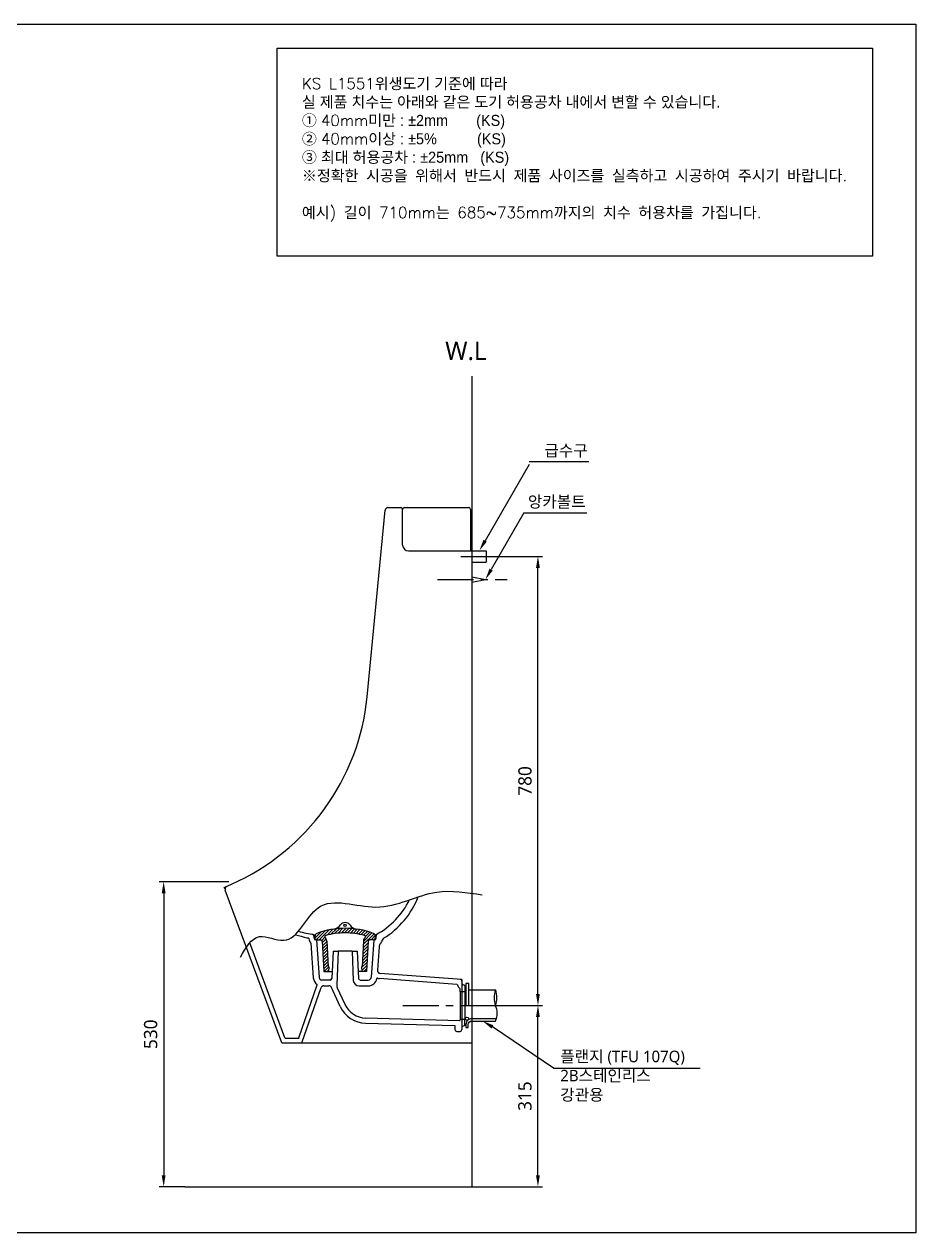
# Model space of a CAD drawing. Extents: x 7744 to 10844, y 0 to 2100.
# Drawn here: x 9294 to 10844, y 0 to 2100 of the extents above; entities that cross this region are included whole.
import ezdxf

# ---------------------------------------------------------------- set-up
doc = ezdxf.new("R2010")
doc.units = 0
doc.header["$LTSCALE"] = 50
doc.header["$MEASUREMENT"] = 0
doc.linetypes.add('CENTER', pattern=[2, 1.25, -0.25, 0.25, -0.25])
doc.linetypes.add('HIDDEN', pattern=[0.375, 0.25, -0.125])
doc.layers.get('0').update_dxf_attribs({"linetype": 'CONTINUOUS'})
doc.layers.get('DEFPOINTS').update_dxf_attribs({"linetype": 'CONTINUOUS'})
for name, color, linetype in [('1', 1, 'CONTINUOUS'), ('2', 2, 'CONTINUOUS'), ('3', 3, 'CONTINUOUS'), ('5', 5, 'CONTINUOUS'), ('CENTER', 2, 'CENTER')]:
    doc.layers.add(name, color=color, linetype=linetype)
doc.styles.add('ROMANS', font='romans')
doc.styles.get("Standard").update_dxf_attribs({"font": 'NanumGothic.ttf'})
doc.dimstyles.get("Standard").update_dxf_attribs({"dimtxt": 0.18, "dimasz": 0.18, "dimexe": 0.18, "dimexo": 0.0625, "dimgap": 0.09, "dimtad": 0, "dimtih": 1, "dimtoh": 1, "dimdec": 4, "dimzin": 0, "dimdsep": 46, "dimtxsty": 'Standard', "dimcen": 0.09, "dimadec": 0, "dimazin": 0, "dimtfac": 1, "dimtdec": 4, "dimtofl": 0, "dimtmove": 0, "dimatfit": 3, "dimfxl": 0, "dimtolj": 1, "dimtzin": 0, "dimarcsym": 0})

# ---------------------------------------------------------------- blocks, each defined once
blk = doc.blocks.new('*D16')
at = {"layer": '3', "color": 3, "lineweight": -2}
for p, q in [((9650.1, 610), (9528.8, 610)), ((9536.8, 590), (9536.8, 100)), ((9573.6, 80), (9528.8, 80))]:
    blk.add_line(p, q, dxfattribs=at)
at = {"layer": '3', "color": 3}
for points in [[(9533.4, 590), (9540.1, 590), (9536.8, 610)], [(9533.4, 100), (9540.1, 100), (9536.8, 80)]]:
    blk.add_solid(points, dxfattribs=at)
at = {"layer": 'DEFPOINTS', "color": 0}
for p in [(9650.1, 610), (9536.8, 80), (9573.6, 80)]:
    blk.add_point(p, dxfattribs=at)
at = {"layer": '3', "color": 2, "insert": (9514.2, 345), "char_height": 23, "attachment_point": 5, "rotation": 90}
blk.add_mtext('\\A1;530', dxfattribs=at)
blk = doc.blocks.new('*D26')
at = {"color": 3, "lineweight": -2}
for p, q in [((10072.2, 395), (10195.4, 395)), ((10187.4, 100), (10187.4, 375)), ((10072.2, 80), (10195.4, 80))]:
    blk.add_line(p, q, dxfattribs=at)
at = {"color": 3}
for points in [[(10184, 375), (10190.7, 375), (10187.4, 395)], [(10184, 100), (10190.7, 100), (10187.4, 80)]]:
    blk.add_solid(points, dxfattribs=at)
at = {"layer": 'DEFPOINTS', "color": 0}
for p in [(10072.2, 395), (10187.4, 395), (10072.2, 80)]:
    blk.add_point(p, dxfattribs=at)
at = {"color": 2, "insert": (10164.8, 237.5), "char_height": 23, "attachment_point": 5, "rotation": 90}
blk.add_mtext('\\A1;315', dxfattribs=at)
blk = doc.blocks.new('*D27')
at = {"color": 3, "lineweight": -2}
for p, q in [((10097.2, 1175.2), (10195.4, 1175.2)), ((10187.4, 415), (10187.4, 1155.2)), ((10072.2, 395), (10195.4, 395))]:
    blk.add_line(p, q, dxfattribs=at)
at = {"color": 3}
for points in [[(10184, 1155.2), (10190.7, 1155.2), (10187.4, 1175.2)], [(10184, 415), (10190.7, 415), (10187.4, 395)]]:
    blk.add_solid(points, dxfattribs=at)
at = {"layer": 'DEFPOINTS', "color": 0}
for p in [(10097.2, 1175.2), (10187.4, 1175.2), (10072.2, 395)]:
    blk.add_point(p, dxfattribs=at)
at = {"color": 2, "insert": (10164.9, 785.1), "char_height": 23, "attachment_point": 5, "rotation": 90}
blk.add_mtext('\\A1;780', dxfattribs=at)

msp = doc.modelspace()

# ---------------------------------------------------------------- hatches: boundary and pattern name
at = {"layer": '3'}
h = msp.add_hatch(dxfattribs=at)
h.set_pattern_fill('ANSI31', color=3, scale=30)
h.set_pattern_definition([(45, (-72029.1726, 32815.6174), (-2.65165043, 2.65165043), [])])
h.paths.add_polyline_path([(9852.2, 529.1, 0.09013), (9802.9, 520.2, 0.31242), (9799.7, 515.5), (9799.7, 511.9, 0.414214), (9802.7, 508.9), (9809.4, 508.9, -0.39828), (9812.4, 506.1), (9815.2, 454.1), (9823.2, 454.1), (9823.6, 462.1), (9822.8, 462.1), (9820.3, 506.5, 0.175822), (9817.4, 513.4, -0.566716), (9818.4, 516.7, -0.064923), (9852.2, 521.1)])
h.paths.add_polyline_path([(9852.2, 529.1), (9852.2, 521.1, -0.064923), (9886.1, 516.7, -0.566716), (9887, 513.4, 0.175822), (9884.1, 506.5), (9881.6, 462.1), (9880.8, 462.1), (9881.2, 454.1), (9889.2, 454.1), (9892, 506.1, -0.39828), (9895, 508.9), (9901.7, 508.9, 0.414214), (9904.7, 511.9), (9904.7, 515.5, 0.31242), (9901.5, 520.2, 0.09013)])

# ---------------------------------------------------------------- linework, layer by layer
at = {"color": 7}
for p, q in [((9952.2, 1195), (9952.2, 1257)), ((9962.2, 1185), (10072.2, 1185)), ((10097.2, 1185.2), (10097.2, 1165.2))]:
    msp.add_line(p, q, dxfattribs=at)
at = {"color": 7, "linetype": 'ByBlock'}
for p, q in [((10072.2, 1185.2), (10097.2, 1185.2)), ((10072.2, 1165.2), (10097.2, 1165.2))]:
    msp.add_line(p, q, dxfattribs=at)
at = {"color": 7, "linetype": 'CENTER', "ltscale": 2}
msp.add_line((10053.5, 1175.2), (10103.8, 1175.2), dxfattribs=at)
for p in [(10072.2, 1139.7), (10072.2, 1130.4)]:
    msp.add_line(p, (10096.1, 1135))
at = {"color": 3}
for p, q in [((9798.2, 511.9), (9798.2, 518.3)), ((9802.2, 508.9), (9806.9, 443.8)), ((9902.1, 508.9), (9897.5, 443.8)), ((9906.2, 511.9), (9906.2, 518.3)), ((9747.5, 338.7), (9686.3, 503.9)), ((9792.6, 503.2), (9796.9, 443.1)), ((9831.2, 489.1), (9829, 442)), ((9831.2, 489.1), (9840.2, 489.1)), ((9840.2, 489.1), (9837.6, 430.7)), ((9864.2, 489.1), (9840.2, 489.1)), ((9864.2, 489.1), (9873.2, 489.1)), ((9864.2, 489.1), (9866.4, 438.7)), ((9873.2, 489.1), (9875.4, 442)), ((9911.3, 496.8), (9908.4, 456.2)), ((9772, 338.7), (9803.8, 430.6)), ((9777.2, 330), (9810.6, 426)), ((9826, 439.1), (9811.9, 439.1)), ((9815.3, 429.1), (9824, 429.1)), ((9843.8, 393.3), (9828.5, 426.2)), ((9852, 397), (9838.5, 426.1)), ((9876.4, 429.1), (9892.5, 429.1)), ((9878.4, 439.1), (9892.5, 439.1)), ((10052.2, 419), (10052.2, 424.2)), ((10055.2, 440), (10052.4, 440.2)), ((10055.2, 440), (10055.2, 437.3)), ((10055.2, 437.3), (10055.2, 433.7)), ((10055.2, 433.7), (10055.2, 356.7)), ((10057.4, 430.8), (10055.2, 431.3)), ((10059.1, 430.3), (10057.4, 430.8)), ((10060.2, 430), (10059.1, 430.3)), ((10060.2, 430), (10060.2, 428.9)), ((10060.2, 428.9), (10060.2, 419)), ((10067.2, 422), (10113.7, 422)), ((10052.2, 419), (10052.2, 371)), ((10060.2, 419), (10052.2, 419)), ((10060.2, 419), (10060.2, 371)), ((9887.8, 364.3), (10043.2, 360)), ((9888.1, 373.3), (10051.3, 368.8)), ((10043.2, 360), (10043.2, 353)), ((10052.2, 371), (10060.2, 371)), ((10057.4, 359.3), (10055.2, 358.7)), ((10059.1, 359.7), (10057.4, 359.3)), ((10060.2, 360), (10059.1, 359.7)), ((10060.2, 361.2), (10060.2, 371)), ((10060.2, 360), (10060.2, 361.2)), ((9748.5, 338), (9771.1, 338)), ((10046.2, 350), (10052.2, 350)), ((10055.2, 356.7), (10055.2, 353))]:
    msp.add_line(p, q, dxfattribs=at)
at = {"color": 3, "linetype": 'HIDDEN', "lineweight": 0}
for p, q in [((9802.2, 508.9), (9801.2, 508.9)), ((9902.2, 508.9), (9903.2, 508.9))]:
    msp.add_line(p, q, dxfattribs=at)
at = {"color": 3, "ltscale": 0.5}
for p, q in [((10046.6, 431.7), (9912, 441.9)), ((10055.2, 440), (9912.8, 450.8))]:
    msp.add_line(p, q, dxfattribs=at)
at = {"color": 2, "linetype": 'CENTER'}
msp.add_line((9952.4, 395), (10088.6, 395), dxfattribs=at)
at = {"color": 3}
msp.add_lwpolyline([(10067.2, 395), (10067.2, 433), (10062.2, 433), (10062.2, 395)], dxfattribs=at)
msp.add_lwpolyline([(10114.8, 372), (10072.2, 372, 0.414214), (10062.2, 362), (10062.2, 357), (10066.2, 357), (10066.2, 362, -0.414214), (10072.2, 368), (10113.7, 368)], format="xyb", dxfattribs=at)
msp.add_circle((10064, 371.9), 2.85, dxfattribs=at)
at = {"color": 7}
for centre, radius, start, end in [((9949.2, 1257), 3, 0, 90), ((9955.2, 1257), 3, 90, 180), ((9962.2, 1195), 10, 180, 270)]:
    msp.add_arc(centre, radius, start, end, dxfattribs=at)
at = {"color": 3}
for centre, radius, start, end in [((9840.6, 639.5), 137.8, 298.4239, 333.7474), ((9840.7, 638.2), 148.8, 301.7768, 338.4747), ((9829.9, 736.1), 220.1, 254.4656, 261.7221), ((9788.2, 511.2), 1, 3.1122, 77.5253), ((9801.2, 511.9), 12, 183.1122, 222.6721), ((9793.2, 514.2), 5, 360, 78.1092), ((9801.2, 511.9), 3, 180, 270), ((9903.2, 511.9), 3, 270, 0), ((9911.2, 515.3), 5, 119.6259, 180), ((9903.2, 511.9), 14, 319.0331, 346.5001), ((9921.7, 507.5), 5, 121.7768, 166.5001), ((9791.6, 503.1), 1, 3.764, 42.6721), ((9921.3, 496.2), 10, 139.0331, 176.236), ((9811.9, 444.1), 15, 183.764, 235.5129), ((9811.9, 444.1), 5, 183.764, 270), ((9826, 442.1), 3, 270, 357.5785), ((9892.5, 444.1), 5, 270, 356.236), ((9892.5, 444.1), 15, 270, 351.2776), ((9908.3, 441.7), 1, 70.2165, 171.2776), ((9913.4, 455.8), 5, 175.8866, 263.4982), ((9913.4, 455.8), 14, 250.2165, 264.369), ((9802.8, 430.9), 1, 340.9589, 55.5129), ((9815.3, 424.1), 5, 90, 158.1733), ((9824, 424.1), 5, 24.8162, 90), ((9847.6, 430.3), 10, 177.4604, 204.8162), ((9876.4, 439.1), 10, 182.5396, 270), ((10046.5, 430.7), 1, 13.2217, 85.6621), ((10058.2, 433.4), 11, 193.2217, 236.9443), ((10052.2, 437.3), 3, 0, 85.6854), ((10058.2, 433.7), 3, 180, 255.4258), ((10058.7, 428.9), 1.5, 0, 75.4258), ((10148.9, 408.5), 37.7, 159.017, 200.983), ((10078.5, 408.5), 37.7, 339.017, 20.983), ((10081.7, 381.5), 34.7, 337.1263, 22.8737), ((10051.3, 369.8), 1, 268.445, 7.7633), ((10060.2, 371), 8, 180, 187.7633), ((10058.2, 356.4), 3, 104.5742, 180), ((10058.7, 361.2), 1.5, 284.5742, 0), ((9748.5, 339), 1, 200.3231, 270), ((9771.1, 339), 1, 270, 338.1733), ((10046.2, 353), 3, 180, 270), ((10052.2, 353), 3, 270, 0)]:
    msp.add_arc(centre, radius, start, end, dxfattribs=at)
at = {"color": 3, "lineweight": 0}
msp.add_arc((9878.4, 442.1), 3, 182.4215, 270, dxfattribs=at)
at = {"color": 3, "ltscale": 0.5}
for radius in [50, 41]:
    msp.add_arc((9889.2, 414.2), radius, 204.8162, 268.445, dxfattribs=at)
at = {"color": 3}
msp.add_spline([(9670.6, 479), (9703.1, 514.7), (9745.5, 508.2), (9805.7, 565.1), (9905.7, 566), (10011.5, 592), (10090.4, 587.1)], degree=3, dxfattribs=at)
at = {"color": 3, "linetype": 'Continuous'}
msp.add_open_spline([(9765.3, 518.1), (9765.5, 518), (9765.8, 517.9), (9772.7, 515.9), (9779.2, 514.3), (9786.7, 512.6), (9787.6, 512.4), (9788.4, 512.2)], degree=3, knots=[0.7238573, 0.7238573, 0.7238573, 0.7238573, 0.728612, 0.728612, 0.8384029, 0.8384029, 0.8528683, 0.8528683, 0.8528683, 0.8528683], dxfattribs=at)
at = {"layer": '1', "color": 3}
for p, q in [((10172.1, 1334.9), (10095.6, 1202.5)), ((10172.1, 1339.9), (10275.8, 1339.9)), ((10163, 1251), (10106.1, 1152.4)), ((10163, 1251), (10272.2, 1251)), ((10214.4, 286.1), (10108.3, 357.8)), ((10214.4, 286.1), (10469.2, 286.1))]:
    msp.add_line(p, q, dxfattribs=at)
for points in [[(10092.7, 1204.2), (10098.5, 1200.8), (10085.6, 1185.2)], [(10103.2, 1154), (10108.9, 1150.7), (10096.1, 1135)], [(10106.6, 354.9), (10110, 360.6), (10091.1, 368)]]:
    msp.add_solid(points, dxfattribs=at)
at = {"layer": '3', "color": 1}
for p in [(10072.2, 1488.2), (9573.6, 80)]:
    msp.add_line(p, (10072.2, 80), dxfattribs=at)
at = {"layer": '3', "color": 7}
for p, q in [((9926.7, 1260), (9949.2, 1260)), ((9955.2, 1260), (10067.2, 1260)), ((9890.5, 931.1), (9921.7, 1255.5)), ((10070.2, 1257), (10070.2, 1185)), ((10072.2, 1170), (10072.2, 330)), ((9642.2, 600), (9644.4, 601)), ((9643, 597.8), (9642.2, 600)), ((9742.2, 330), (9643.8, 595.6)), ((9655, 605.7), (9646.5, 601.9)), ((9742.2, 330), (10072.2, 330))]:
    msp.add_line(p, q, dxfattribs=at)
at = {"layer": '3', "color": 3}
for p, q in [((9799.7, 515.5), (9799.7, 511.9)), ((9802.7, 508.9), (9809.4, 508.9)), ((9812.4, 506.1), (9815.2, 454.1)), ((9820.3, 506.5), (9822.8, 462.1)), ((9884.1, 506.5), (9881.6, 462.1)), ((9892, 506.1), (9889.2, 454.1)), ((9901.7, 508.9), (9895, 508.9)), ((9904.7, 515.5), (9904.7, 511.9)), ((9822.8, 462.1), (9823.6, 462.1)), ((9823.6, 462.1), (9823.2, 454.1)), ((9880.8, 462.1), (9881.2, 454.1)), ((9881.6, 462.1), (9880.8, 462.1)), ((9815.2, 454.1), (9823.2, 454.1)), ((9823.2, 454.1), (9829.6, 454.1)), ((9881.2, 454.1), (9874.8, 454.1)), ((9889.2, 454.1), (9881.2, 454.1))]:
    msp.add_line(p, q, dxfattribs=at)
at = {"layer": '3'}
msp.add_lwpolyline([(9733.9, 2058.6), (10769, 2058.6), (10769, 1697.1), (9733.9, 1697.1)], close=True, dxfattribs=at)
at = {"layer": '3', "color": 3}
msp.add_circle((9852.2, 534.1), 2, dxfattribs=at)
at = {"layer": '3', "color": 7}
for centre, radius, start, end in [((9926.7, 1255), 5, 90, 174.2374), ((10067.2, 1257), 3, 0, 90), ((9492.5, 971.3), 400, 293.9625, 354.2374), ((9648.5, 597.4), 5, 113.9625, 200.3231)]:
    msp.add_arc(centre, radius, start, end, dxfattribs=at)
at = {"layer": '3', "color": 3}
for centre, radius, start, end in [((9852.2, 389.1), 140, 90, 110.6006), ((9828.4, 547.3), 20, 278.5682, 322.6168), ((9852.2, 529.1), 10, 37.3832, 142.6168), ((9852.2, 389.1), 140, 69.3994, 90), ((9876, 547.3), 20, 217.3832, 261.4318), ((9804.7, 515.5), 5, 110.6006, 180), ((9802.7, 511.9), 3, 180, 270), ((9809.4, 505.9), 3, 3.1344, 90), ((9818.9, 514.8), 2, 104.8584, 223.0221), ((9809.4, 505.9), 11, 3.1344, 43.0221), ((9852.2, 389.1), 132, 90, 104.8584), ((9852.2, 389.1), 132, 75.1416, 90), ((9895, 505.9), 11, 136.9779, 176.8656), ((9885.5, 514.8), 2, 316.9779, 75.1416), ((9895, 505.9), 3, 90, 176.8656), ((9899.7, 515.5), 5, 0, 69.3994), ((9901.7, 511.9), 3, 270, 0)]:
    msp.add_arc(centre, radius, start, end, dxfattribs=at)
at = {"layer": '5'}
msp.add_lwpolyline([(7744.3, 2100), (10844.3, 2100), (10844.3, 0), (7744.3, 0)], close=True, dxfattribs=at)
at = {"layer": 'CENTER', "color": 2, "linetype": 'CENTER'}
msp.add_line((10013, 1135), (10133.9, 1135), dxfattribs=at)

# ---------------------------------------------------------------- texts
at = {"color": 2, "insert": (10026.2, 1548.5), "char_height": 32, "attachment_point": 1}
msp.add_mtext_dynamic_manual_height_columns('W.L', width=165.581, gutter_width=160, heights=[0], dxfattribs=at)
at = {"layer": '1', "color": 2, "char_height": 20}
for s, insert, attachment_point in [('급수구', (10273.9, 1369.2), 3), ('앙카볼트', (10270.3, 1280.3), 3), ('플랜지 (TFU 107Q)\\P2B스테인리스\\P강관용', (10226.2, 316.5), 1)]:
    msp.add_mtext(s, dxfattribs=dict(at, insert=insert, attachment_point=attachment_point))
at = {"layer": '2', "insert": (9777, 1881.6), "char_height": 19.2, "attachment_point": 4, "style": 'ROMANS'}
msp.add_mtext('{\\Fromans|c129;KS L1551\\fGulim|b0|i0|c129|p50;위생도기 기준에 따라 \\P실 제품 치수는 아래와 같은 도기 허용공차 내에서 변할 수 있습니다. \\Fromans|c129;\\P\\fGulim|b0|i0|c129|p50;① \\Fromans|c129;40mm\\fGulim|b0|i0|c129|p50;미만 : ±2mm       (KS)\\Fromans|c129; \\P\\fGulim|b0|i0|c129|p50;② \\Fromans|c129;40mm\\fGulim|b0|i0|c129|p50;이상 : ±5%          (KS)\\Fromans|c129;\\P\\fGulim|b0|i0|c129|p50;③ 최대 허용공차 : ±25mm   (KS)}\\P※정확한 시공을 위해서 반드시 제품 사이즈를 실측하고 시공하여 주시기 바랍니다.\\P\\P예시) 길이 710mm는 685~735mm까지의 치수 허용차를 가집니다.', dxfattribs=at)

# ---------------------------------------------------------------- dimensions: what is measured, and where the dimension line sits
for base, p1, p2, picture, middle in [((10187.4, 1175.2), (10072.2, 395), (10097.2, 1175.2), '*D27', (10164.9, 785.1)), ((10187.4, 395), (10072.2, 80), (10072.2, 395), '*D26', (10164.8, 237.5))]:
    dim = msp.add_linear_dim(base=base, p1=p1, p2=p2, angle=90, dimstyle='Standard', override={"dimtxt": 23, "dimasz": 20, "dimexe": 8, "dimexo": 0, "dimgap": 10, "dimtad": 1, "dimtih": 0, "dimdec": 0, "dimzin": 8, "dimcen": 0.9, "dimclrd": 3, "dimclre": 3, "dimclrt": 2, "dimtdec": 0, "dimtix": 1, "dimtofl": 1, "dimarcsym": 1})
    dim.commit()
    dim.dimension.update_dxf_attribs({"geometry": picture, "text_midpoint": middle})
at = {"layer": '3'}
dim = msp.add_linear_dim(base=(9536.8, 80), p1=(9650.1, 610), p2=(9573.6, 80), angle=90, dimstyle='Standard', override={"dimtxt": 23, "dimasz": 20, "dimexe": 8, "dimexo": 0, "dimgap": 10, "dimtad": 1, "dimtih": 0, "dimdec": 0, "dimzin": 8, "dimcen": 0.9, "dimclrd": 3, "dimclre": 3, "dimclrt": 2, "dimtdec": 0, "dimtix": 1, "dimtofl": 1, "dimarcsym": 1}, dxfattribs=at)
dim.commit()
dim.dimension.update_dxf_attribs({"geometry": '*D16', "text_midpoint": (9514.2, 345)})

doc.saveas('drawing.dxf')
